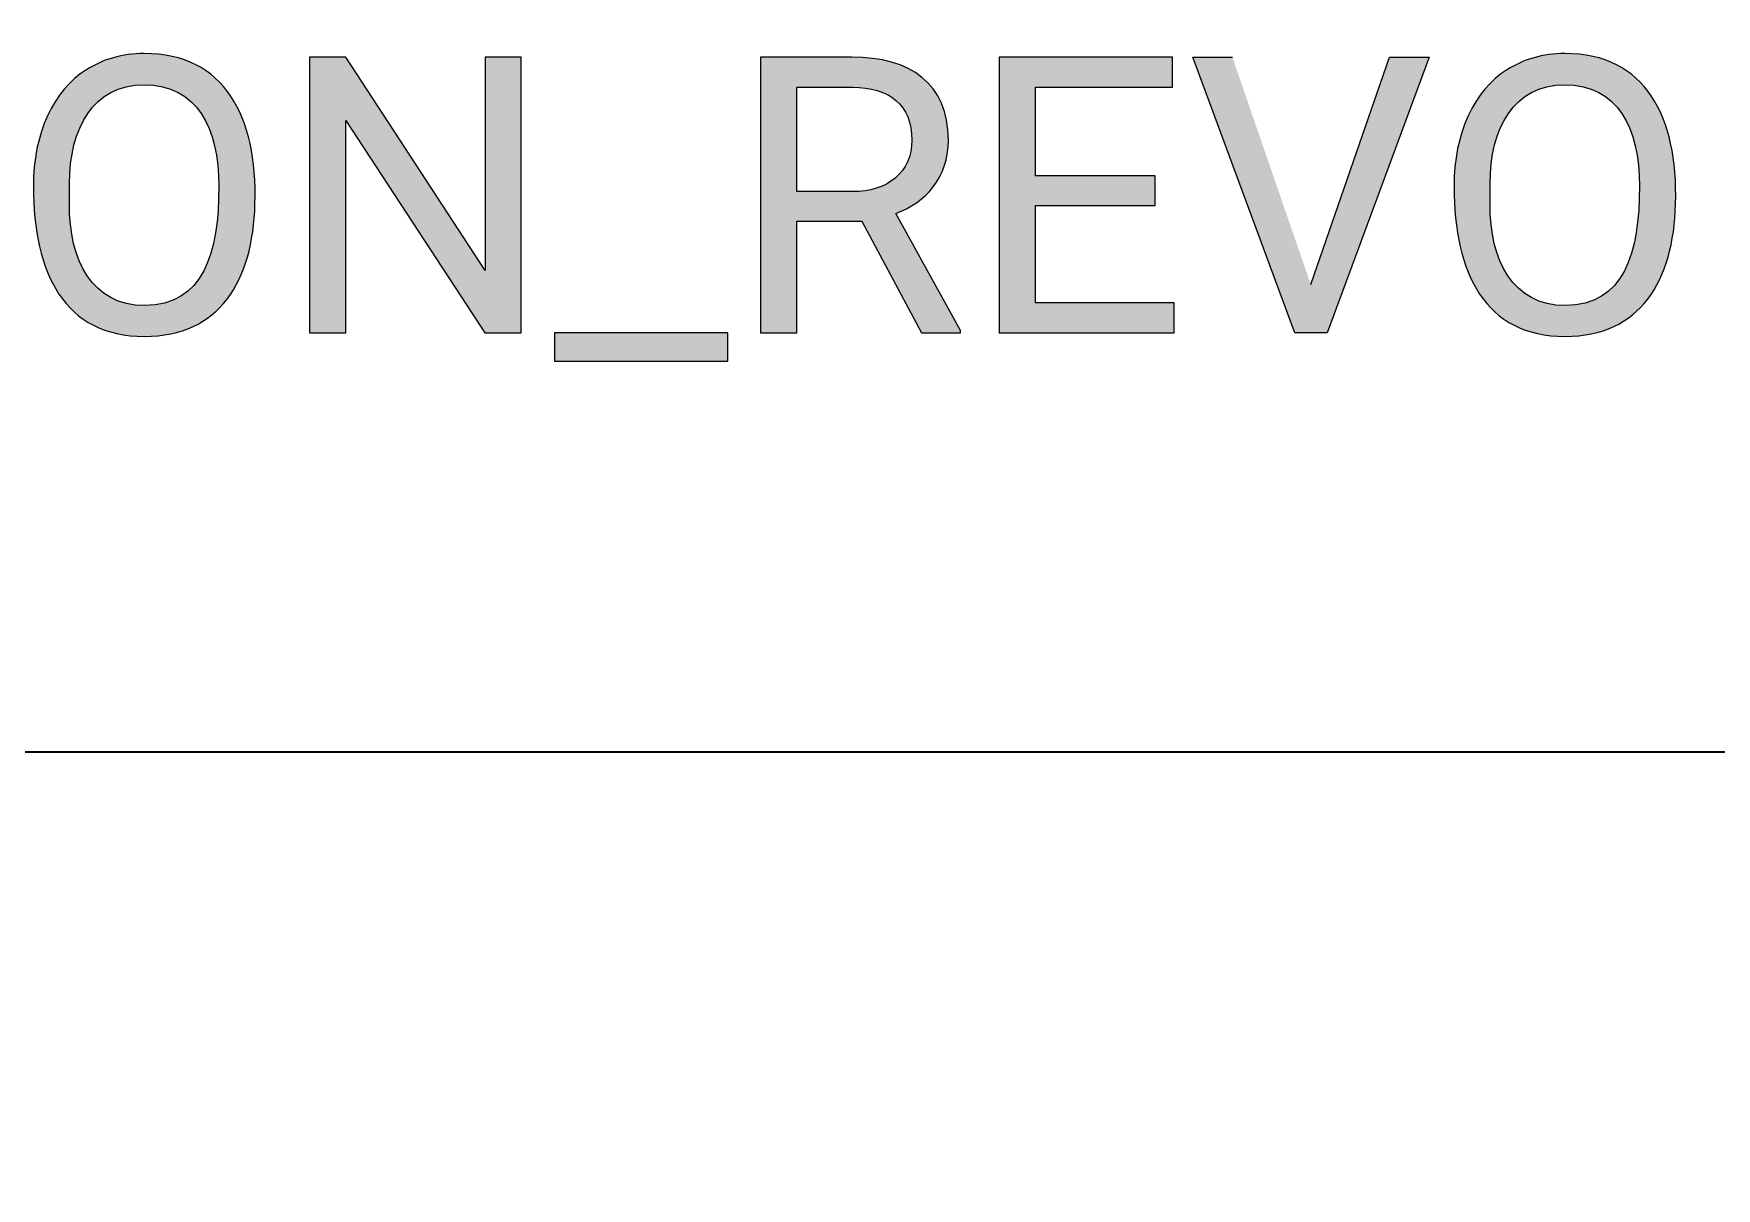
# Model space of a CAD drawing. Extents: x 3 to 1760, y 20 to 1040.
# Drawn here: x 1513.4 to 1580.9, y 361.5 to 407.8 of the extents above; entities that cross this region are included whole.
import ezdxf

# ---------------------------------------------------------------- set-up
doc = ezdxf.new("R2010")
doc.units = 0
doc.header["$MEASUREMENT"] = 0
doc.layers.add('Layer 1', color=7, linetype='Continuous', lineweight=0)

# ---------------------------------------------------------------- blocks, each defined once
blk = doc.blocks.new('Block_255')
at = {"layer": 'Layer 1', "true_color": 0x282c33, "transparency": 33554687}
h = blk.add_hatch(color=250, dxfattribs=at)
h.dxf.hatch_style = 2
edge = h.paths.add_edge_path()
edge.add_spline(control_points=[(1517.844, 407.05), (1521.079, 407.05), (1522.393, 404.521), (1522.295, 401.012), (1522.211, 397.913), (1520.874, 395.688), (1517.859, 395.688), (1514.654, 395.688), (1513.4, 398.217), (1513.4, 401.711), (1513.4, 403.853), (1514.205, 405.562), (1515.527, 406.397), (1516.203, 406.822), (1516.97, 407.05), (1517.844, 407.05)], knot_values=[0, 0, 0, 0, 1, 1, 1, 2, 2, 2, 3, 3, 3, 4, 4, 4, 5, 5, 5, 5], degree=3, periodic=0)
edge = h.paths.add_edge_path()
edge.add_spline(control_points=[(1517.859, 396.926), (1520.229, 396.926), (1520.844, 399.045), (1520.844, 401.726), (1520.844, 404.065), (1519.963, 405.797), (1517.844, 405.797), (1515.8, 405.797), (1514.851, 404.035), (1514.851, 401.825), (1514.851, 401.825), (1514.851, 401.012), (1514.851, 401.012), (1514.821, 398.748), (1515.785, 396.926), (1517.859, 396.926)], knot_values=[0, 0, 0, 0, 1, 1, 1, 2, 2, 2, 3, 3, 3, 4, 4, 4, 5, 5, 5, 5], degree=3, periodic=0)
edge.add_line((1517.859, 396.926), (1517.859, 396.926))
h = blk.add_hatch(color=250, dxfattribs=at)
h.dxf.hatch_style = 2
edge = h.paths.add_edge_path()
edge.add_spline(control_points=[(1532.981, 395.839), (1532.981, 395.839), (1531.516, 395.839), (1531.516, 395.839), (1531.516, 395.839), (1525.948, 404.362), (1525.948, 404.362), (1525.948, 404.362), (1525.948, 395.839), (1525.948, 395.839), (1525.948, 395.839), (1524.482, 395.839), (1524.482, 395.839), (1524.482, 395.839), (1524.482, 406.898), (1524.482, 406.898), (1524.482, 406.898), (1525.948, 406.898), (1525.948, 406.898), (1525.948, 406.898), (1531.531, 398.338), (1531.531, 398.338), (1531.531, 398.338), (1531.531, 406.898), (1531.531, 406.898), (1531.531, 406.898), (1532.981, 406.898), (1532.981, 406.898), (1532.981, 406.898), (1532.981, 395.839), (1532.981, 395.839)], knot_values=[0, 0, 0, 0, 1, 1, 1, 2, 2, 2, 3, 3, 3, 4, 4, 4, 5, 5, 5, 6, 6, 6, 7, 7, 7, 8, 8, 8, 9, 9, 9, 10, 10, 10, 10], degree=3, periodic=0)
edge.add_line((1532.981, 395.839), (1532.981, 395.839))
h = blk.add_hatch(color=250, dxfattribs=at)
h.dxf.hatch_style = 2
edge = h.paths.add_edge_path()
edge.add_spline(control_points=[(1550.124, 403.572), (1550.124, 402.045), (1549.198, 401.065), (1548.013, 400.625), (1548.013, 400.625), (1550.611, 395.931), (1550.611, 395.931), (1550.611, 395.931), (1550.611, 395.839), (1550.611, 395.839), (1550.611, 395.839), (1549.046, 395.839), (1549.046, 395.839), (1549.046, 395.839), (1546.646, 400.313), (1546.646, 400.313), (1546.646, 400.313), (1544.048, 400.313), (1544.048, 400.313), (1544.048, 400.313), (1544.048, 395.839), (1544.048, 395.839), (1544.048, 395.839), (1542.582, 395.839), (1542.582, 395.839), (1542.582, 395.839), (1542.582, 406.898), (1542.582, 406.898), (1542.582, 406.898), (1546.243, 406.898), (1546.243, 406.898), (1548.598, 406.914), (1550.124, 405.843), (1550.124, 403.572)], knot_values=[0, 0, 0, 0, 1, 1, 1, 2, 2, 2, 3, 3, 3, 4, 4, 4, 5, 5, 5, 6, 6, 6, 7, 7, 7, 8, 8, 8, 9, 9, 9, 10, 10, 10, 11, 11, 11, 11], degree=3, periodic=0)
edge = h.paths.add_edge_path()
edge.add_spline(control_points=[(1548.659, 403.572), (1548.659, 404.992), (1547.747, 405.698), (1546.281, 405.698), (1546.281, 405.698), (1544.048, 405.698), (1544.048, 405.698), (1544.048, 405.698), (1544.048, 401.506), (1544.048, 401.506), (1544.048, 401.506), (1546.289, 401.506), (1546.289, 401.506), (1547.648, 401.483), (1548.666, 402.273), (1548.659, 403.572)], knot_values=[0, 0, 0, 0, 1, 1, 1, 2, 2, 2, 3, 3, 3, 4, 4, 4, 5, 5, 5, 5], degree=3, periodic=0)
edge.add_line((1548.659, 403.572), (1548.659, 403.572))
h = blk.add_hatch(color=250, dxfattribs=at)
h.dxf.hatch_style = 2
edge = h.paths.add_edge_path()
edge.add_spline(control_points=[(1558.419, 400.951), (1558.419, 400.951), (1553.626, 400.951), (1553.626, 400.951), (1553.626, 400.951), (1553.626, 397.032), (1553.626, 397.032), (1553.626, 397.032), (1559.194, 397.032), (1559.194, 397.032), (1559.194, 397.032), (1559.194, 395.839), (1559.194, 395.839), (1559.194, 395.839), (1552.168, 395.839), (1552.168, 395.839), (1552.168, 395.839), (1552.168, 406.898), (1552.168, 406.898), (1552.168, 406.898), (1559.118, 406.898), (1559.118, 406.898), (1559.118, 406.898), (1559.118, 405.698), (1559.118, 405.698), (1559.118, 405.698), (1553.626, 405.698), (1553.626, 405.698), (1553.626, 405.698), (1553.626, 402.144), (1553.626, 402.144), (1553.626, 402.144), (1558.419, 402.144), (1558.419, 402.144), (1558.419, 402.144), (1558.419, 400.951), (1558.419, 400.951)], knot_values=[0, 0, 0, 0, 1, 1, 1, 2, 2, 2, 3, 3, 3, 4, 4, 4, 5, 5, 5, 6, 6, 6, 7, 7, 7, 8, 8, 8, 9, 9, 9, 10, 10, 10, 11, 11, 11, 12, 12, 12, 12], degree=3, periodic=0)
edge.add_line((1558.419, 400.951), (1558.419, 400.951))
h = blk.add_hatch(color=250, dxfattribs=at)
h.dxf.hatch_style = 2
edge = h.paths.add_edge_path()
edge.add_spline(control_points=[(1564.67, 397.776), (1564.67, 397.776), (1567.83, 406.898), (1567.83, 406.898), (1567.83, 406.898), (1569.425, 406.898), (1569.425, 406.898), (1569.425, 406.898), (1565.323, 395.839), (1565.323, 395.839), (1565.323, 395.839), (1564.032, 395.839), (1564.032, 395.839), (1564.032, 395.839), (1559.938, 406.898), (1559.938, 406.898), (1559.938, 406.898), (1561.525, 406.898), (1561.525, 406.898)], knot_values=[0, 0, 0, 0, 1, 1, 1, 2, 2, 2, 3, 3, 3, 4, 4, 4, 5, 5, 5, 6, 6, 6, 6], degree=3, periodic=0)
edge.add_line((1561.525, 406.898), (1564.67, 397.776))
h = blk.add_hatch(color=250, dxfattribs=at)
h.dxf.hatch_style = 2
edge = h.paths.add_edge_path()
edge.add_spline(control_points=[(1574.863, 407.05), (1578.099, 407.05), (1579.413, 404.521), (1579.314, 401.012), (1579.23, 397.913), (1577.894, 395.688), (1574.878, 395.688), (1571.673, 395.688), (1570.42, 398.217), (1570.42, 401.711), (1570.42, 403.853), (1571.225, 405.562), (1572.546, 406.397), (1573.222, 406.822), (1573.99, 407.05), (1574.863, 407.05)], knot_values=[0, 0, 0, 0, 1, 1, 1, 2, 2, 2, 3, 3, 3, 4, 4, 4, 5, 5, 5, 5], degree=3, periodic=0)
edge = h.paths.add_edge_path()
edge.add_spline(control_points=[(1574.878, 396.926), (1577.248, 396.926), (1577.863, 399.045), (1577.863, 401.726), (1577.863, 404.065), (1576.982, 405.797), (1574.863, 405.797), (1572.82, 405.797), (1571.87, 404.035), (1571.87, 401.825), (1571.87, 401.825), (1571.87, 401.012), (1571.87, 401.012), (1571.84, 398.748), (1572.805, 396.926), (1574.878, 396.926)], knot_values=[0, 0, 0, 0, 1, 1, 1, 2, 2, 2, 3, 3, 3, 4, 4, 4, 5, 5, 5, 5], degree=3, periodic=0)
edge.add_line((1574.878, 396.926), (1574.878, 396.926))
h = blk.add_hatch(color=250, dxfattribs=at)
h.dxf.hatch_style = 2
edge = h.paths.add_edge_path()
edge.add_spline(control_points=[(1541.276, 394.692), (1541.276, 394.692), (1534.318, 394.692), (1534.318, 394.692), (1534.318, 394.692), (1534.318, 395.839), (1534.318, 395.839), (1534.318, 395.839), (1541.276, 395.839), (1541.276, 395.839), (1541.276, 395.839), (1541.276, 394.692), (1541.276, 394.692)], knot_values=[0, 0, 0, 0, 1, 1, 1, 2, 2, 2, 3, 3, 3, 4, 4, 4, 4], degree=3, periodic=0)
edge.add_line((1541.276, 394.692), (1541.276, 394.692))
at = {"layer": 'Layer 1'}
for points, knots in [([(1517.844, 407.05), (1521.079, 407.05), (1522.393, 404.521), (1522.295, 401.012), (1522.211, 397.913), (1520.874, 395.688), (1517.859, 395.688), (1514.654, 395.688), (1513.4, 398.217), (1513.4, 401.711), (1513.4, 403.853), (1514.205, 405.562), (1515.527, 406.397), (1516.203, 406.822), (1516.97, 407.05), (1517.844, 407.05)], [0, 0, 0, 0, 1, 1, 1, 2, 2, 2, 3, 3, 3, 4, 4, 4, 5, 5, 5, 5]), ([(1532.981, 395.839), (1532.981, 395.839), (1531.516, 395.839), (1531.516, 395.839), (1531.516, 395.839), (1525.948, 404.362), (1525.948, 404.362), (1525.948, 404.362), (1525.948, 395.839), (1525.948, 395.839), (1525.948, 395.839), (1524.482, 395.839), (1524.482, 395.839), (1524.482, 395.839), (1524.482, 406.898), (1524.482, 406.898), (1524.482, 406.898), (1525.948, 406.898), (1525.948, 406.898), (1525.948, 406.898), (1531.531, 398.338), (1531.531, 398.338), (1531.531, 398.338), (1531.531, 406.898), (1531.531, 406.898), (1531.531, 406.898), (1532.981, 406.898), (1532.981, 406.898), (1532.981, 406.898), (1532.981, 395.839), (1532.981, 395.839)], [0, 0, 0, 0, 1, 1, 1, 2, 2, 2, 3, 3, 3, 4, 4, 4, 5, 5, 5, 6, 6, 6, 7, 7, 7, 8, 8, 8, 9, 9, 9, 10, 10, 10, 10]), ([(1550.124, 403.572), (1550.124, 402.045), (1549.198, 401.065), (1548.013, 400.625), (1548.013, 400.625), (1550.611, 395.931), (1550.611, 395.931), (1550.611, 395.931), (1550.611, 395.839), (1550.611, 395.839), (1550.611, 395.839), (1549.046, 395.839), (1549.046, 395.839), (1549.046, 395.839), (1546.646, 400.313), (1546.646, 400.313), (1546.646, 400.313), (1544.048, 400.313), (1544.048, 400.313), (1544.048, 400.313), (1544.048, 395.839), (1544.048, 395.839), (1544.048, 395.839), (1542.582, 395.839), (1542.582, 395.839), (1542.582, 395.839), (1542.582, 406.898), (1542.582, 406.898), (1542.582, 406.898), (1546.243, 406.898), (1546.243, 406.898), (1548.598, 406.914), (1550.124, 405.843), (1550.124, 403.572)], [0, 0, 0, 0, 1, 1, 1, 2, 2, 2, 3, 3, 3, 4, 4, 4, 5, 5, 5, 6, 6, 6, 7, 7, 7, 8, 8, 8, 9, 9, 9, 10, 10, 10, 11, 11, 11, 11]), ([(1558.419, 400.951), (1558.419, 400.951), (1553.626, 400.951), (1553.626, 400.951), (1553.626, 400.951), (1553.626, 397.032), (1553.626, 397.032), (1553.626, 397.032), (1559.194, 397.032), (1559.194, 397.032), (1559.194, 397.032), (1559.194, 395.839), (1559.194, 395.839), (1559.194, 395.839), (1552.168, 395.839), (1552.168, 395.839), (1552.168, 395.839), (1552.168, 406.898), (1552.168, 406.898), (1552.168, 406.898), (1559.118, 406.898), (1559.118, 406.898), (1559.118, 406.898), (1559.118, 405.698), (1559.118, 405.698), (1559.118, 405.698), (1553.626, 405.698), (1553.626, 405.698), (1553.626, 405.698), (1553.626, 402.144), (1553.626, 402.144), (1553.626, 402.144), (1558.419, 402.144), (1558.419, 402.144), (1558.419, 402.144), (1558.419, 400.951), (1558.419, 400.951)], [0, 0, 0, 0, 1, 1, 1, 2, 2, 2, 3, 3, 3, 4, 4, 4, 5, 5, 5, 6, 6, 6, 7, 7, 7, 8, 8, 8, 9, 9, 9, 10, 10, 10, 11, 11, 11, 12, 12, 12, 12]), ([(1564.67, 397.776), (1564.67, 397.776), (1567.83, 406.898), (1567.83, 406.898), (1567.83, 406.898), (1569.425, 406.898), (1569.425, 406.898), (1569.425, 406.898), (1565.323, 395.839), (1565.323, 395.839), (1565.323, 395.839), (1564.032, 395.839), (1564.032, 395.839), (1564.032, 395.839), (1559.938, 406.898), (1559.938, 406.898), (1559.938, 406.898), (1561.525, 406.898), (1561.525, 406.898)], [0, 0, 0, 0, 1, 1, 1, 2, 2, 2, 3, 3, 3, 4, 4, 4, 5, 5, 5, 6, 6, 6, 6]), ([(1574.863, 407.05), (1578.099, 407.05), (1579.413, 404.521), (1579.314, 401.012), (1579.23, 397.913), (1577.894, 395.688), (1574.878, 395.688), (1571.673, 395.688), (1570.42, 398.217), (1570.42, 401.711), (1570.42, 403.853), (1571.225, 405.562), (1572.546, 406.397), (1573.222, 406.822), (1573.99, 407.05), (1574.863, 407.05)], [0, 0, 0, 0, 1, 1, 1, 2, 2, 2, 3, 3, 3, 4, 4, 4, 5, 5, 5, 5]), ([(1517.859, 396.926), (1520.229, 396.926), (1520.844, 399.045), (1520.844, 401.726), (1520.844, 404.065), (1519.963, 405.797), (1517.844, 405.797), (1515.8, 405.797), (1514.851, 404.035), (1514.851, 401.825), (1514.851, 401.825), (1514.851, 401.012), (1514.851, 401.012), (1514.821, 398.748), (1515.785, 396.926), (1517.859, 396.926)], [0, 0, 0, 0, 1, 1, 1, 2, 2, 2, 3, 3, 3, 4, 4, 4, 5, 5, 5, 5]), ([(1548.659, 403.572), (1548.659, 404.992), (1547.747, 405.698), (1546.281, 405.698), (1546.281, 405.698), (1544.048, 405.698), (1544.048, 405.698), (1544.048, 405.698), (1544.048, 401.506), (1544.048, 401.506), (1544.048, 401.506), (1546.289, 401.506), (1546.289, 401.506), (1547.648, 401.483), (1548.666, 402.273), (1548.659, 403.572)], [0, 0, 0, 0, 1, 1, 1, 2, 2, 2, 3, 3, 3, 4, 4, 4, 5, 5, 5, 5]), ([(1574.878, 396.926), (1577.248, 396.926), (1577.863, 399.045), (1577.863, 401.726), (1577.863, 404.065), (1576.982, 405.797), (1574.863, 405.797), (1572.82, 405.797), (1571.87, 404.035), (1571.87, 401.825), (1571.87, 401.825), (1571.87, 401.012), (1571.87, 401.012), (1571.84, 398.748), (1572.805, 396.926), (1574.878, 396.926)], [0, 0, 0, 0, 1, 1, 1, 2, 2, 2, 3, 3, 3, 4, 4, 4, 5, 5, 5, 5]), ([(1541.276, 394.692), (1541.276, 394.692), (1534.318, 394.692), (1534.318, 394.692), (1534.318, 394.692), (1534.318, 395.839), (1534.318, 395.839), (1534.318, 395.839), (1541.276, 395.839), (1541.276, 395.839), (1541.276, 395.839), (1541.276, 394.692), (1541.276, 394.692)], [0, 0, 0, 0, 1, 1, 1, 2, 2, 2, 3, 3, 3, 4, 4, 4, 4])]:
    blk.add_open_spline(points, degree=3, knots=knots, dxfattribs=at)
blk = doc.blocks.new('Block_254')
at = {"layer": 'Layer 1'}
blk.add_blockref('Block_255', (0, 0), dxfattribs=at)
blk = doc.blocks.new('Block_249')
at = {"layer": 'Layer 1'}
blk.add_blockref('Block_254', (0, 0), dxfattribs=at)
blk = doc.blocks.new('Block_0')
at = {"layer": 'Layer 1', "true_color": 0x666666, "transparency": 33554687}
h = blk.add_hatch(color=251, dxfattribs=at)
h.dxf.hatch_style = 2
edge = h.paths.add_edge_path()
edge.add_spline(control_points=[(1650.885, 753.4), (1650.885, 753.4), (1651.885, 753.16), (1651.885, 753.16), (1651.885, 753.16), (1652.834, 752.76), (1652.834, 752.76), (1652.834, 752.76), (1653.704, 752.24), (1653.704, 752.24), (1653.704, 752.24), (1654.464, 751.58), (1654.464, 751.58), (1654.464, 751.58), (1655.135, 750.8), (1655.135, 750.8), (1655.135, 750.8), (1655.665, 749.93), (1655.665, 749.93), (1655.665, 749.93), (1656.065, 748.99), (1656.065, 748.99), (1656.065, 748.99), (1656.295, 747.99), (1656.295, 747.99), (1656.295, 747.99), (1656.365, 746.99), (1656.365, 746.99), (1656.365, 746.99), (1656.365, 694.73), (1656.365, 694.73), (1656.365, 694.73), (1655.365, 694.73), (1655.365, 694.73), (1655.365, 694.73), (1655.365, 746.95), (1655.365, 746.95), (1655.365, 746.95), (1655.295, 747.83), (1655.295, 747.83), (1655.295, 747.83), (1655.095, 748.67), (1655.095, 748.67), (1655.095, 748.67), (1654.765, 749.47), (1654.765, 749.47), (1654.765, 749.47), (1654.315, 750.2), (1654.315, 750.2), (1654.315, 750.2), (1653.745, 750.86), (1653.745, 750.86), (1653.745, 750.86), (1653.095, 751.43), (1653.095, 751.43), (1653.095, 751.43), (1652.355, 751.88), (1652.355, 751.88), (1652.355, 751.88), (1651.555, 752.21), (1651.555, 752.21), (1651.555, 752.21), (1650.725, 752.41), (1650.725, 752.41), (1650.725, 752.41), (1649.845, 752.49), (1649.845, 752.49), (1649.845, 752.49), (1616.365, 752.49), (1616.365, 752.49), (1616.365, 752.49), (1616.365, 753.49), (1616.365, 753.49), (1616.365, 753.49), (1649.885, 753.49), (1649.885, 753.49), (1649.885, 753.49), (1650.885, 753.4), (1650.885, 753.4)], knot_values=[0, 0, 0, 0, 1, 1, 1, 2, 2, 2, 3, 3, 3, 4, 4, 4, 5, 5, 5, 6, 6, 6, 7, 7, 7, 8, 8, 8, 9, 9, 9, 10, 10, 10, 11, 11, 11, 12, 12, 12, 13, 13, 13, 14, 14, 14, 15, 15, 15, 16, 16, 16, 17, 17, 17, 18, 18, 18, 19, 19, 19, 20, 20, 20, 21, 21, 21, 22, 22, 22, 23, 23, 23, 24, 24, 24, 25, 25, 25, 26, 26, 26, 26], degree=3, periodic=0)
edge = h.paths.add_edge_path()
edge.add_spline(control_points=[(1656.385, 145.98), (1656.385, 145.98), (1656.305, 144.98), (1656.305, 144.98), (1656.305, 144.98), (1656.055, 143.98), (1656.055, 143.98), (1656.055, 143.98), (1655.655, 143.05), (1655.655, 143.05), (1655.655, 143.05), (1655.135, 142.18), (1655.135, 142.18), (1655.135, 142.18), (1654.464, 141.4), (1654.464, 141.4), (1654.464, 141.4), (1653.694, 140.74), (1653.694, 140.74), (1653.694, 140.74), (1652.814, 140.21), (1652.814, 140.21), (1652.814, 140.21), (1651.875, 139.83), (1651.875, 139.83), (1651.875, 139.83), (1650.875, 139.59), (1650.875, 139.59), (1650.875, 139.59), (1649.875, 139.51), (1649.875, 139.51), (1649.875, 139.51), (1514.375, 139.51), (1514.375, 139.51), (1514.375, 139.51), (1514.375, 140.51), (1514.375, 140.51), (1514.375, 140.51), (1649.844, 140.51), (1649.844, 140.51), (1649.844, 140.51), (1650.725, 140.58), (1650.725, 140.58), (1650.725, 140.58), (1651.564, 140.78), (1651.564, 140.78), (1651.564, 140.78), (1652.365, 141.11), (1652.365, 141.11), (1652.365, 141.11), (1653.094, 141.56), (1653.094, 141.56), (1653.094, 141.56), (1653.745, 142.12), (1653.745, 142.12), (1653.745, 142.12), (1654.314, 142.79), (1654.314, 142.79), (1654.314, 142.79), (1654.764, 143.52), (1654.764, 143.52), (1654.764, 143.52), (1655.094, 144.32), (1655.094, 144.32), (1655.094, 144.32), (1655.294, 145.16), (1655.294, 145.16), (1655.294, 145.16), (1655.364, 146.04), (1655.364, 146.04), (1655.364, 146.04), (1655.364, 601.44), (1655.364, 601.44), (1655.364, 601.44), (1656.364, 601.44), (1656.364, 601.44), (1656.364, 601.44), (1656.385, 145.98), (1656.385, 145.98)], knot_values=[0, 0, 0, 0, 1, 1, 1, 2, 2, 2, 3, 3, 3, 4, 4, 4, 5, 5, 5, 6, 6, 6, 7, 7, 7, 8, 8, 8, 9, 9, 9, 10, 10, 10, 11, 11, 11, 12, 12, 12, 13, 13, 13, 14, 14, 14, 15, 15, 15, 16, 16, 16, 17, 17, 17, 18, 18, 18, 19, 19, 19, 20, 20, 20, 21, 21, 21, 22, 22, 22, 23, 23, 23, 24, 24, 24, 25, 25, 25, 26, 26, 26, 26], degree=3, periodic=0)
at = {"layer": 'Layer 1', "color": 251, "lineweight": 0, "true_color": 0x666666}
blk.add_open_spline([(1656.385, 145.98), (1656.385, 145.98), (1656.305, 144.98), (1656.305, 144.98), (1656.305, 144.98), (1656.055, 143.98), (1656.055, 143.98), (1656.055, 143.98), (1655.655, 143.05), (1655.655, 143.05), (1655.655, 143.05), (1655.135, 142.18), (1655.135, 142.18), (1655.135, 142.18), (1654.464, 141.4), (1654.464, 141.4), (1654.464, 141.4), (1653.694, 140.74), (1653.694, 140.74), (1653.694, 140.74), (1652.814, 140.21), (1652.814, 140.21), (1652.814, 140.21), (1651.875, 139.83), (1651.875, 139.83), (1651.875, 139.83), (1650.875, 139.59), (1650.875, 139.59), (1650.875, 139.59), (1649.875, 139.51), (1649.875, 139.51), (1649.875, 139.51), (1514.375, 139.51), (1514.375, 139.51), (1514.375, 139.51), (1514.375, 140.51), (1514.375, 140.51), (1514.375, 140.51), (1649.844, 140.51), (1649.844, 140.51), (1649.844, 140.51), (1650.725, 140.58), (1650.725, 140.58), (1650.725, 140.58), (1651.564, 140.78), (1651.564, 140.78), (1651.564, 140.78), (1652.365, 141.11), (1652.365, 141.11), (1652.365, 141.11), (1653.094, 141.56), (1653.094, 141.56), (1653.094, 141.56), (1653.745, 142.12), (1653.745, 142.12), (1653.745, 142.12), (1654.314, 142.79), (1654.314, 142.79), (1654.314, 142.79), (1654.764, 143.52), (1654.764, 143.52), (1654.764, 143.52), (1655.094, 144.32), (1655.094, 144.32), (1655.094, 144.32), (1655.294, 145.16), (1655.294, 145.16), (1655.294, 145.16), (1655.364, 146.04), (1655.364, 146.04), (1655.364, 146.04), (1655.364, 601.44), (1655.364, 601.44), (1655.364, 601.44), (1656.364, 601.44), (1656.364, 601.44), (1656.364, 601.44), (1656.385, 145.98), (1656.385, 145.98)], degree=3, knots=[0, 0, 0, 0, 1, 1, 1, 2, 2, 2, 3, 3, 3, 4, 4, 4, 5, 5, 5, 6, 6, 6, 7, 7, 7, 8, 8, 8, 9, 9, 9, 10, 10, 10, 11, 11, 11, 12, 12, 12, 13, 13, 13, 14, 14, 14, 15, 15, 15, 16, 16, 16, 17, 17, 17, 18, 18, 18, 19, 19, 19, 20, 20, 20, 21, 21, 21, 22, 22, 22, 23, 23, 23, 24, 24, 24, 25, 25, 25, 26, 26, 26, 26], dxfattribs=at)
at = {"layer": 'Layer 1', "color": 18, "lineweight": 35, "true_color": 0x000000}
blk.add_open_spline([(1398.015, 440), (1398.015, 440), (1638.015, 440), (1638.015, 440), (1638.015, 440), (1638.015, 379), (1638.015, 379), (1638.015, 379), (1398.015, 379), (1398.015, 379), (1398.015, 379), (1398.015, 440), (1398.015, 440)], degree=3, knots=[0, 0, 0, 0, 1, 1, 1, 2, 2, 2, 3, 3, 3, 4, 4, 4, 4], dxfattribs=at)
at = {"layer": 'Layer 1'}
blk.add_blockref('Block_249', (0, 0), dxfattribs=at)

msp = doc.modelspace()

# ---------------------------------------------------------------- block references
at = {"layer": 'Layer 1'}
msp.add_blockref('Block_0', (0, 0), dxfattribs=at)

doc.saveas('drawing.dxf')
